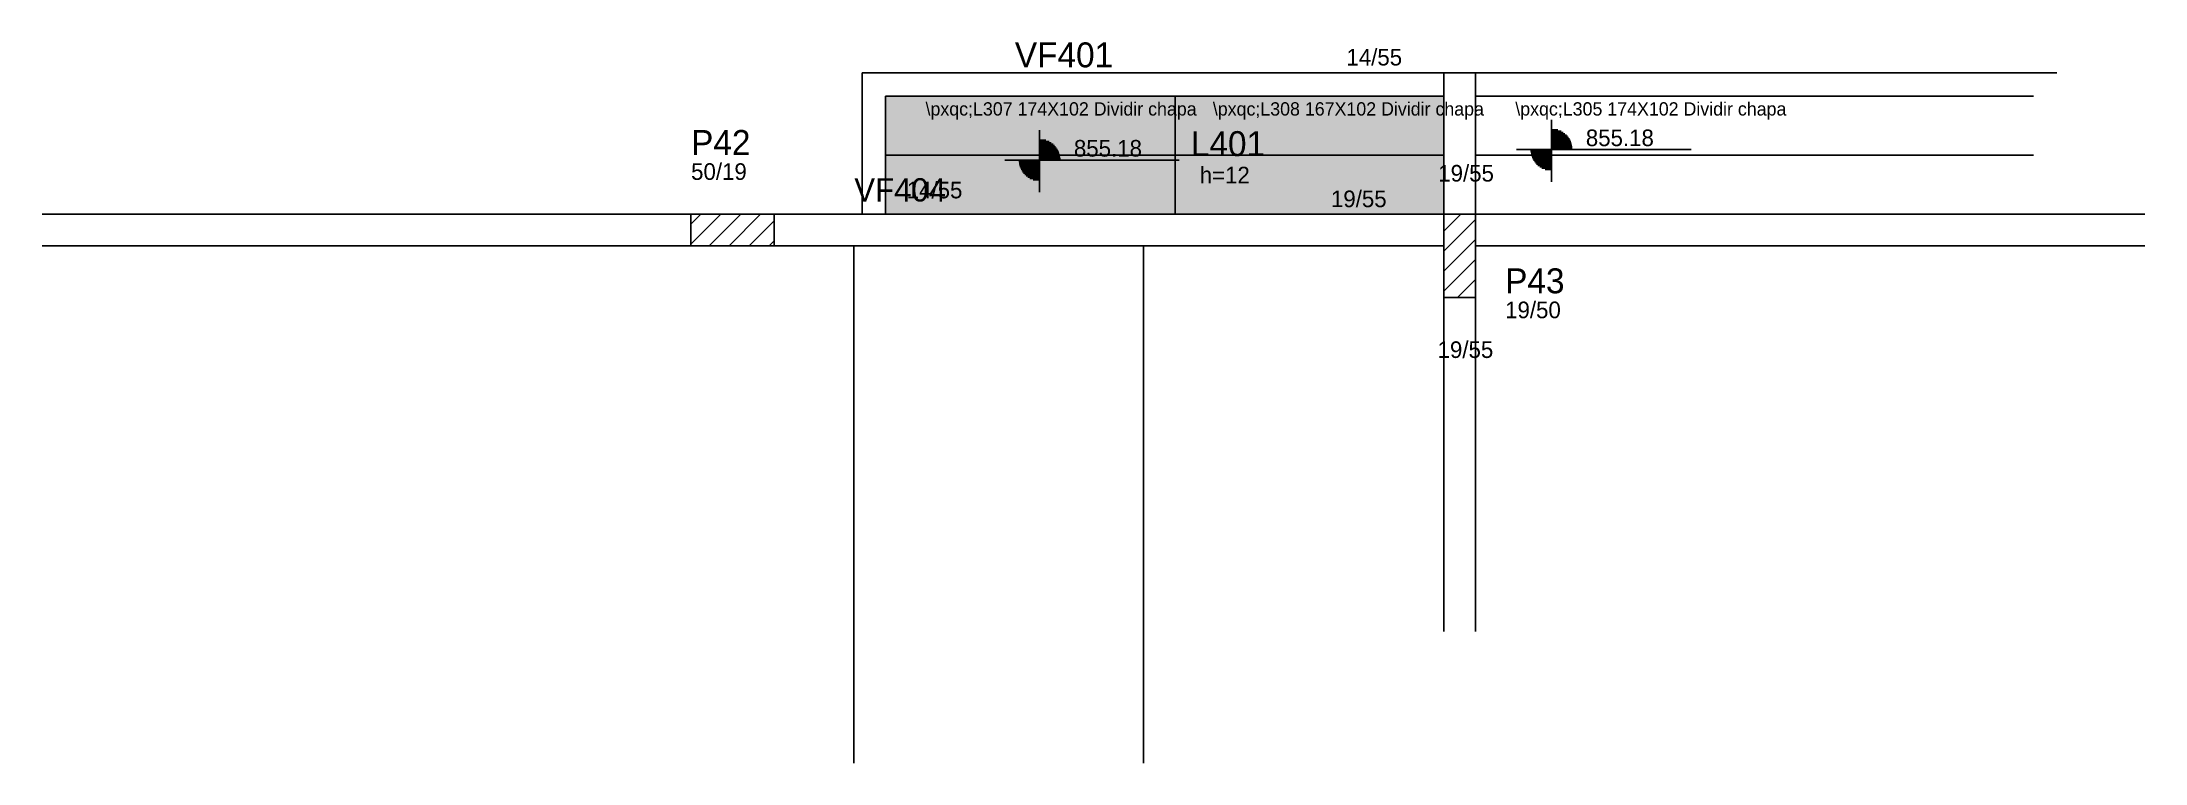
# Model space of a CAD drawing. Header units: metres. Extents: x 2443 to 3707, y 2203 to 2637.
import ezdxf

# ---------------------------------------------------------------- set-up
doc = ezdxf.new("R2010")
doc.units = ezdxf.units.M
for name, color, linetype in [('3', 7, 'Continuous'), ('4', 7, 'Continuous'), ('7', 7, 'Continuous'), ('AUX00', 7, 'Continuous'), ('Painéis', 7, 'Continuous'), ('REAPROVEITAMENTO', 7, 'Continuous')]:
    doc.layers.add(name, color=color, linetype=linetype)

msp = doc.modelspace()

# ---------------------------------------------------------------- hatches: boundary and pattern name
at = {"layer": 'REAPROVEITAMENTO'}
h = msp.add_hatch(color=7, dxfattribs=at)
h.dxf.hatch_style = 1
h.paths.add_polyline_path([(3285.5, 2533.1), (3285.5, 2604.1), (3285.5, 2604.1), (2950, 2604.1), (2950, 2604.1), (2950, 2533.1), (2950, 2533.1), (3285.5, 2533.1)])

# ---------------------------------------------------------------- linework, layer by layer
at = {"layer": '3', "color": 7, "lineweight": 25}
for p, q in [((3285.5, 2618.1), (2936, 2618.1)), ((2936, 2618.1), (2936, 2533.1)), ((3304.5, 2618.1), (3654, 2618.1)), ((2950, 2604.1), (2950, 2533.1)), ((3285.5, 2604.1), (2950, 2604.1)), ((3304.5, 2604.1), (3640, 2604.1)), ((3042.6, 2578.2), (3042.6, 2583.7)), ((3350.2, 2584.5), (3350.2, 2590)), ((3350.2, 2584.5), (3350.2, 2559.5)), ((3350.2, 2583.9), (3354.1, 2583.9)), ((3350.2, 2583.1), (3356, 2583.1)), ((3350.2, 2582.3), (3357.3, 2582.3)), ((3350.2, 2581.5), (3358.3, 2581.5)), ((3350.2, 2580.7), (3359.2, 2580.7)), ((3350.2, 2580), (3359.9, 2580)), ((3350.2, 2579.2), (3360.5, 2579.2)), ((3042.6, 2578.2), (3042.6, 2553.2)), ((3042.6, 2577.6), (3046.4, 2577.6)), ((3042.6, 2576.8), (3048.3, 2576.8)), ((3042.6, 2576), (3049.6, 2576)), ((3042.6, 2575.3), (3050.7, 2575.3)), ((3042.6, 2574.5), (3051.5, 2574.5)), ((3042.6, 2573.7), (3052.2, 2573.7)), ((3042.6, 2572.9), (3052.8, 2572.9)), ((3042.6, 2572.1), (3053.3, 2572.1)), ((3042.6, 2571.3), (3053.8, 2571.3)), ((3042.6, 2570.5), (3054.1, 2570.5)), ((3042.6, 2569.7), (3054.4, 2569.7)), ((3042.6, 2568.9), (3054.6, 2568.9)), ((3042.6, 2568.1), (3054.8, 2568.1)), ((3042.6, 2567.3), (3055, 2567.3)), ((3042.6, 2566.5), (3055.1, 2566.5)), ((3337.7, 2572), (3329.3, 2572)), ((3337.7, 2572), (3362.7, 2572)), ((3350.2, 2571.2), (3337.7, 2571.2)), ((3350.2, 2570.4), (3337.8, 2570.4)), ((3350.2, 2569.6), (3338, 2569.6)), ((3350.2, 2568.9), (3338.1, 2568.9)), ((3350.2, 2568.1), (3338.4, 2568.1)), ((3350.2, 2567.3), (3338.7, 2567.3)), ((3350.2, 2566.5), (3339, 2566.5)), ((3350.2, 2578.4), (3361, 2578.4)), ((3350.2, 2577.6), (3361.4, 2577.6)), ((3350.2, 2576.8), (3361.8, 2576.8)), ((3350.2, 2576), (3362.1, 2576)), ((3350.2, 2575.2), (3362.3, 2575.2)), ((3350.2, 2574.4), (3362.5, 2574.4)), ((3350.2, 2573.6), (3362.6, 2573.6)), ((3350.2, 2572.8), (3362.7, 2572.8)), ((3362.7, 2572), (3434.2, 2572)), ((3030.1, 2565.7), (3021.6, 2565.7)), ((3030.1, 2565.7), (3055.1, 2565.7)), ((3042.6, 2564.9), (3030.1, 2564.9)), ((3042.6, 2564.2), (3030.2, 2564.2)), ((3042.6, 2563.4), (3030.3, 2563.4)), ((3042.6, 2562.6), (3030.5, 2562.6)), ((3042.6, 2561.8), (3030.7, 2561.8)), ((3042.6, 2561), (3031, 2561)), ((3042.6, 2560.2), (3031.4, 2560.2)), ((3042.6, 2559.4), (3031.8, 2559.4)), ((3042.6, 2558.6), (3032.3, 2558.6)), ((3042.6, 2557.8), (3032.9, 2557.8)), ((3042.6, 2557), (3033.6, 2557)), ((3042.6, 2556.2), (3034.4, 2556.2)), ((3042.6, 2555.4), (3035.5, 2555.4)), ((3042.6, 2554.6), (3036.8, 2554.6)), ((3042.6, 2553.8), (3038.7, 2553.8)), ((3055.1, 2565.7), (3126.5, 2565.7)), ((3350.2, 2565.7), (3339.5, 2565.7)), ((3350.2, 2564.9), (3340, 2564.9)), ((3350.2, 2564.1), (3340.6, 2564.1)), ((3350.2, 2563.3), (3341.3, 2563.3)), ((3350.2, 2562.5), (3342.1, 2562.5)), ((3350.2, 2561.7), (3343.2, 2561.7)), ((3350.2, 2560.9), (3344.5, 2560.9)), ((3350.2, 2560.1), (3346.4, 2560.1)), ((3350.2, 2559.5), (3350.2, 2552.7)), ((3042.6, 2553.2), (3042.6, 2546.4)), ((2833, 2515.2), (2850.9, 2533.1)), ((2833, 2527.2), (2838.9, 2533.1)), ((2843.9, 2514.1), (2862.9, 2533.1)), ((2855.9, 2514.1), (2874.9, 2533.1)), ((2868, 2514.1), (2883, 2529.1)), ((3285.5, 2522.9), (3295.7, 2533.1)), ((3285.5, 2510.9), (3304.5, 2529.9)), ((2880, 2514.1), (2883, 2517.1)), ((3285.5, 2498.9), (3304.5, 2517.9)), ((3285.5, 2486.9), (3304.5, 2505.9)), ((3293.8, 2483.1), (3304.5, 2493.8))]:
    msp.add_line(p, q, dxfattribs=at)
for points in [[(3285.5, 2618.1), (3285.5, 2533.1)], [(3285.5, 2618.1), (3304.5, 2618.1)], [(3304.5, 2533.1), (3304.5, 2618.1)], [(2833, 2533.1), (2443, 2533.1)], [(3285.5, 2533.1), (2883, 2533.1)], [(3707, 2533.1), (3304.5, 2533.1)], [(2443, 2514.1), (2833, 2514.1)], [(2883, 2514.1), (3285.5, 2514.1)], [(3304.5, 2514.1), (3707, 2514.1)], [(3285.5, 2483.1), (3285.5, 2282.1)], [(3304.5, 2282.1), (3304.5, 2483.1)]]:
    msp.add_lwpolyline(points, dxfattribs=at)
at = {"layer": '7', "color": 7, "lineweight": 25}
for points in [[(2833, 2514.1), (2883, 2514.1), (2883, 2533.1), (2833, 2533.1), (2833, 2514.1)], [(3285.5, 2483.1), (3304.5, 2483.1), (3304.5, 2533.1), (3285.5, 2533.1), (3285.5, 2483.1)]]:
    msp.add_lwpolyline(points, dxfattribs=at)
at = {"layer": 'Painéis', "color": 7, "lineweight": 25}
for p, q in [((3124, 2604.1), (3124, 2533.1)), ((2950, 2568.6), (3285.5, 2568.6)), ((3304.5, 2568.6), (3640, 2568.6)), ((2931, 2203.1), (2931, 2514.1)), ((3105, 2203.1), (3105, 2514.1))]:
    msp.add_line(p, q, dxfattribs=at)

# ---------------------------------------------------------------- texts
at = {"layer": '3', "color": 7, "lineweight": 25}
for s, p in [('14/55', (3227, 2622.6)), ('855.18', (3370.9, 2574.1)), ('855.18', (3063.2, 2567.8)), ('50/19', (2833.1, 2553.8)), ('h=12', (3138.8, 2551.7)), ('19/55', (3282.2, 2552.8)), ('14/55', (2962.7, 2542.7)), ('19/55', (3217.7, 2537.4)), ('19/50', (3322.4, 2470.6)), ('19/55', (3281.8, 2446.7))]:
    msp.add_text(s, height=10, dxfattribs=at).set_placement(p)
at = {"layer": '4', "color": 7, "lineweight": 25}
for s, height, p in [('VF401', 15, (3027.7, 2621.5)), ('P42', 15, (2833.1, 2568.8)), ('L401', 15, (3133.5, 2568.1)), ('VF404', 14, (2931.2, 2540.8)), ('P43', 15, (3322.4, 2485.6))]:
    msp.add_text(s, height=height, dxfattribs=at).set_placement(p)
at = {"layer": 'AUX00', "color": 7, "lineweight": 25}
for s, p in [('\\pxqc;L307^J174X102^JDividir chapa', (2974, 2592.5)), ('\\pxqc;L308^J167X102^JDividir chapa', (3146.7, 2592.5)), ('\\pxqc;L305^J174X102^JDividir chapa', (3328.5, 2592.5))]:
    msp.add_text(s, height=8, dxfattribs=at).set_placement(p)

doc.saveas('drawing.dxf')
